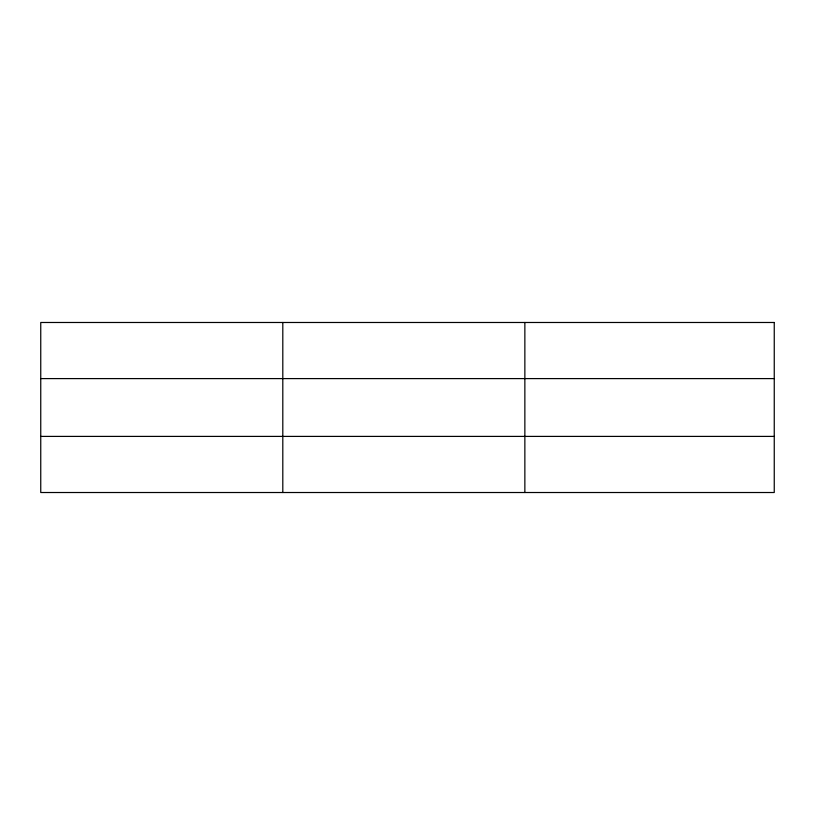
<?xml version="1.0" encoding="UTF-8"?>
<svg xmlns="http://www.w3.org/2000/svg" width="815" height="815" viewBox="0 0 815 815"><rect width="100%" height="100%" fill="white"/><g stroke="black" fill="none" stroke-linecap="round" stroke-linejoin="round"><path stroke-width="1.22" d="M282.805 492.515L282.805 322.485M524.86 492.515L524.86 322.485M40.75 378.598L774.25 378.598M40.75 436.402L774.25 436.402M774.25 322.485L40.75 322.485L40.75 492.515L774.25 492.515L774.25 322.485"/></g></svg>
